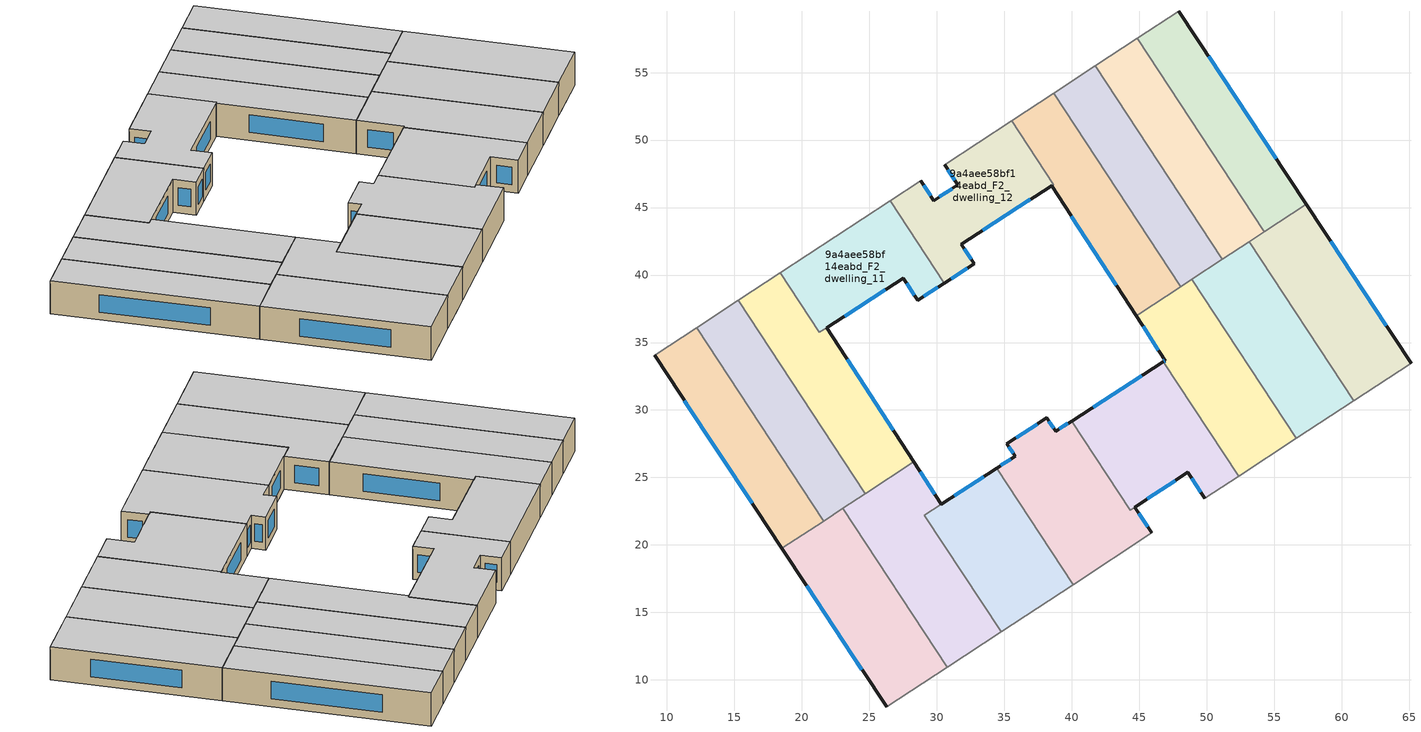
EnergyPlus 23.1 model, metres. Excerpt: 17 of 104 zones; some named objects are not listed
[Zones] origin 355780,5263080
9a4aee58bf14eabd_F2_dwelling_0
 floor to 9a4aee58bf14eabd_F1_dwelling_0 (EU_floor_Construction): 22.32,22.23 30.04,10.46 26.28,8 18.53,19.74 z6
 floor to 9a4aee58bf14eabd_F1_dwelling_1 (EU_floor_Construction): 23.04,22.7 30.77,10.94 30.04,10.46 22.32,22.23 z6
 wall outside (EU_wall_Construction): 18.53,19.74 26.28,8 z6:9
 wall to 9a4aee58bf14eabd_F2_dwelling_1 (EU_wall_Construction): 30.77,10.94 23.04,22.7 z6:9
 wall adiabatic (EU_wall_Construction): 26.28,8 30.77,10.94 z6:9
 wall to 9a4aee58bf14eabd_F2_dwelling_8 (EU_wall_Construction): 21.61,21.76 18.53,19.74 z6:9
 wall to 9a4aee58bf14eabd_F2_dwelling_9 (EU_wall_Construction): 23.04,22.7 21.61,21.76 z6:9
 window (EU_Window_Construction): 20.35,16.98 24.46,10.75 z6.7:8.3
 ceiling to 9a4aee58bf14eabd_F3_dwelling_0 (EU_floor_Construction): 30.77,10.94 23.04,22.7 18.53,19.74 26.28,8 z9
9a4aee58bf14eabd_F2_dwelling_1
 floor to 9a4aee58bf14eabd_F1_dwelling_1 (EU_floor_Construction): 26.1,24.71 33.82,12.94 30.77,10.94 23.04,22.7 z6
 floor to 9a4aee58bf14eabd_F1_dwelling_2 (EU_floor_Construction): 32.5,24.42 29.09,22.21 34.77,13.56 33.82,12.94 26.1,24.71 28.3,26.16 30.34,23.03 z6
 wall outside (EU_wall_Construction): 34.44,25.68 30.34,23.03 28.3,26.16 z6:9
 wall to 9a4aee58bf14eabd_F2_dwelling_2 (EU_wall_Construction): 34.77,13.56 29.09,22.21 34.44,25.68 z6:9
 wall adiabatic (EU_wall_Construction): 30.77,10.94 34.77,13.56 z6:9
 wall to 9a4aee58bf14eabd_F2_dwelling_10 (EU_wall_Construction): 28.3,26.16 24.71,23.8 z6:9
 wall to 9a4aee58bf14eabd_F2_dwelling_9 (EU_wall_Construction): 24.71,23.8 23.04,22.7 z6:9
 window (EU_Window_Construction): 29.86,23.76 28.78,25.42 / 33.48,25.06 31.3,23.65 z6.7:8.3
 ceiling to 9a4aee58bf14eabd_F3_dwelling_1 (EU_floor_Construction): 34.77,13.56 29.09,22.21 34.44,25.68 30.34,23.03 28.3,26.16 23.04,22.7 30.77,10.94 z9
9a4aee58bf14eabd_F2_dwelling_10
 floor to 9a4aee58bf14eabd_F1_dwelling_11 (EU_floor_Construction): 18.4,40.16 27.81,25.83 24.71,23.8 15.3,38.13 z6
 floor to 9a4aee58bf14eabd_F1_dwelling_12 (EU_floor_Construction): 21.84,36.09 28.3,26.16 27.81,25.83 21.3,35.75 z6
 wall outside (EU_wall_Construction): 28.3,26.16 21.84,36.09 z6:9
 wall to 9a4aee58bf14eabd_F2_dwelling_9 (EU_wall_Construction): 15.3,38.13 24.71,23.8 z6:9
 wall adiabatic (EU_wall_Construction): 18.4,40.16 15.3,38.13 z6:9
 wall to 9a4aee58bf14eabd_F2_dwelling_11 (EU_wall_Construction): 21.84,36.09 21.3,35.75 18.4,40.16 z6:9
 window (EU_Window_Construction): 26.79,28.49 23.36,33.76 z6.7:8.3
 ceiling to 9a4aee58bf14eabd_F3_dwelling_10 (EU_floor_Construction): 28.3,26.16 21.84,36.09 21.3,35.75 18.4,40.16 15.3,38.13 24.71,23.8 z9
9a4aee58bf14eabd_F2_dwelling_11
 floor to 9a4aee58bf14eabd_F1_dwelling_12 (EU_floor_Construction): 26.55,45.5 30.55,39.4 28.59,38.13 27.52,39.77 21.3,35.75 18.4,40.16 z6
 wall outside (EU_wall_Construction): 21.84,36.1 27.52,39.77 28.59,38.13 30.55,39.4 z6:9
 wall adiabatic (EU_wall_Construction): 26.55,45.5 18.4,40.16 z6:9
 wall to 9a4aee58bf14eabd_F2_dwelling_12 (EU_wall_Construction): 30.55,39.4 26.55,45.5 z6:9
 window (EU_Window_Construction): 29.05,38.43 30.09,39.1 / 27.77,39.38 28.34,38.51 / 23.18,36.96 26.19,38.91 z6.7:8.3
 ceiling to 9a4aee58bf14eabd_F3_dwelling_11 (EU_floor_Construction): 28.59,38.13 30.55,39.4 26.55,45.5 18.4,40.16 21.3,35.75 27.52,39.77 z9
9a4aee58bf14eabd_F2_dwelling_12
 floor to 9a4aee58bf14eabd_F1_dwelling_13 (EU_floor_Construction): 35.55,51.43 38.65,46.71 38.51,46.61 31.83,42.3 32.78,40.84 30.55,39.4 26.55,45.5 28.81,46.99 29.78,45.52 31.56,46.69 30.58,48.17 z6
 wall outside (EU_wall_Construction): 30.55,39.4 32.78,40.84 31.83,42.3 38.51,46.61 / 30.58,48.17 31.56,46.69 29.78,45.52 28.81,46.99 z6:9
 wall adiabatic (EU_wall_Construction): 28.81,46.99 26.55,45.5 / 35.55,51.43 30.58,48.17 z6:9
 wall to 9a4aee58bf14eabd_F2_dwelling_13 (EU_wall_Construction): 38.65,46.71 35.55,51.43 / 38.51,46.61 38.66,46.71 z6:9
 window (EU_Window_Construction): 31.08,39.74 32.25,40.5 / 29.55,45.86 29.04,46.64 / 31.14,46.41 30.2,45.79 / 30.81,47.82 31.33,47.03 / 33.39,43.31 36.94,45.6 / 32.55,41.18 32.05,41.96 z6.7:8.3
 ceiling to 9a4aee58bf14eabd_F3_dwelling_12 (EU_floor_Construction): 32.78,40.84 31.83,42.3 38.51,46.61 38.66,46.71 35.55,51.43 30.58,48.17 31.56,46.69 29.78,45.52 28.81,46.99 26.55,45.5 30.55,39.4 z9
9a4aee58bf14eabd_F2_dwelling_13
 floor to 9a4aee58bf14eabd_F1_dwelling_14 (EU_floor_Construction): 38.65,53.46 48.07,39.14 44.97,37.1 35.55,51.43 z6
 floor to 9a4aee58bf14eabd_F1_dwelling_13 (EU_floor_Construction): 38.65,46.71 44.97,37.1 44.78,36.98 38.51,46.62 z6
 wall outside (EU_wall_Construction): 38.51,46.61 44.78,36.98 z6:9
 wall adiabatic (EU_wall_Construction): 38.65,53.46 35.55,51.43 z6:9
 wall to 9a4aee58bf14eabd_F2_dwelling_14 (EU_wall_Construction): 48.07,39.14 38.65,53.46 z6:9
 wall to 9a4aee58bf14eabd_F2_dwelling_5 (EU_wall_Construction): 44.97,37.1 48.07,39.14 / 44.78,36.98 44.96,37.1 z6:9
 window (EU_Window_Construction): 39.98,44.35 43.31,39.24 z6.7:8.3
 ceiling to 9a4aee58bf14eabd_F3_dwelling_13 (EU_floor_Construction): 48.07,39.14 38.65,53.46 35.55,51.43 38.66,46.71 38.51,46.61 44.78,36.98 44.97,37.1 z9
9a4aee58bf14eabd_F2_dwelling_14
 floor to 9a4aee58bf14eabd_F1_dwelling_15 (EU_floor_Construction): 41.76,55.5 51.16,41.17 48.07,39.14 38.65,53.46 z6
 wall adiabatic (EU_wall_Construction): 41.76,55.5 38.65,53.46 z6:9
 wall to 9a4aee58bf14eabd_F2_dwelling_15 (EU_wall_Construction): 51.16,41.17 41.76,55.5 z6:9
 wall to 9a4aee58bf14eabd_F2_dwelling_6 (EU_wall_Construction): 48.91,39.69 51.16,41.17 z6:9
 wall to 9a4aee58bf14eabd_F2_dwelling_5 (EU_wall_Construction): 48.07,39.14 48.91,39.69 z6:9
 ceiling to 9a4aee58bf14eabd_F3_dwelling_14 (EU_floor_Construction): 51.16,41.17 41.76,55.5 38.65,53.46 48.07,39.14 z9
9a4aee58bf14eabd_F2_dwelling_15
 floor to 9a4aee58bf14eabd_F1_dwelling_16 (EU_floor_Construction): 44.86,57.53 54.27,43.21 51.16,41.17 41.76,55.5 z6
 wall adiabatic (EU_wall_Construction): 44.86,57.53 41.76,55.5 z6:9
 wall to 9a4aee58bf14eabd_F2_dwelling_16 (EU_wall_Construction): 54.27,43.21 44.86,57.53 z6:9
 wall to 9a4aee58bf14eabd_F2_dwelling_7 (EU_wall_Construction): 53.15,42.48 54.27,43.21 z6:9
 wall to 9a4aee58bf14eabd_F2_dwelling_6 (EU_wall_Construction): 51.17,41.17 53.15,42.48 z6:9
 ceiling to 9a4aee58bf14eabd_F3_dwelling_15 (EU_floor_Construction): 54.27,43.21 44.86,57.53 41.76,55.5 51.16,41.17 z9
9a4aee58bf14eabd_F2_dwelling_16
 floor to 9a4aee58bf14eabd_F1_dwelling_17 (EU_floor_Construction): 47.95,59.56 57.38,45.25 54.27,43.21 44.86,57.53 z6
 wall outside (EU_wall_Construction): 57.38,45.25 47.95,59.56 z6:9
 wall adiabatic (EU_wall_Construction): 47.95,59.56 44.86,57.53 z6:9
 wall to 9a4aee58bf14eabd_F2_dwelling_7 (EU_wall_Construction): 54.27,43.21 57.38,45.25 z6:9
 window (EU_Window_Construction): 55.16,48.61 50.16,56.2 z6.7:8.3
 ceiling to 9a4aee58bf14eabd_F3_dwelling_16 (EU_floor_Construction): 57.38,45.25 47.95,59.56 44.86,57.53 54.27,43.21 z9
9a4aee58bf14eabd_F2_dwelling_2
 floor to 9a4aee58bf14eabd_F1_dwelling_2 (EU_floor_Construction): 32.5,24.42 38.17,15.79 34.77,13.56 29.09,22.21 z6
 floor to 9a4aee58bf14eabd_F1_dwelling_3 (EU_floor_Construction): 34.44,25.68 40.1,17.06 38.17,15.79 32.5,24.42 z6
 wall adiabatic (EU_wall_Construction): 34.77,13.56 40.1,17.06 z6:9
 wall to 9a4aee58bf14eabd_F2_dwelling_3 (EU_wall_Construction): 40.1,17.06 34.44,25.68 z6:9
 ceiling to 9a4aee58bf14eabd_F3_dwelling_2 (EU_floor_Construction): 40.1,17.06 34.44,25.68 29.09,22.21 34.77,13.56 z9
9a4aee58bf14eabd_F2_dwelling_3
 floor to 9a4aee58bf14eabd_F1_dwelling_3 (EU_floor_Construction): 36.88,28.58 43.14,19.05 40.1,17.06 34.43,25.68 35.8,26.57 35.2,27.49 z6
 floor to 9a4aee58bf14eabd_F1_dwelling_4 (EU_floor_Construction): 40,29.18 44.34,22.57 44.69,22.8 45.95,20.89 43.14,19.05 36.88,28.58 38.16,29.41 38.81,28.42 z6
 wall outside (EU_wall_Construction): 40,29.18 38.81,28.42 38.16,29.41 35.2,27.49 35.8,26.57 34.44,25.68 / 45.95,20.89 44.69,22.8 z6:9
 wall adiabatic (EU_wall_Construction): 40.1,17.06 45.95,20.89 z6:9
 wall to 9a4aee58bf14eabd_F2_dwelling_4 (EU_wall_Construction): 44.69,22.8 44.34,22.57 40,29.18 z6:9
 window (EU_Window_Construction): 35.34,27.27 35.66,26.78 / 37.46,28.96 35.89,27.94 / 38.66,28.65 38.31,29.18 / 39.72,29 39.09,28.6 / 45.65,21.34 44.98,22.35 / 35.48,26.36 34.76,25.89 z6.7:8.3
 ceiling to 9a4aee58bf14eabd_F3_dwelling_3 (EU_floor_Construction): 45.95,20.89 44.69,22.8 44.34,22.57 40,29.18 38.81,28.42 38.16,29.41 35.2,27.49 35.8,26.57 34.43,25.68 40.1,17.06 z9
9a4aee58bf14eabd_F2_dwelling_4
 floor to 9a4aee58bf14eabd_F1_dwelling_4 (EU_floor_Construction): 43.29,31.3 47.61,24.72 44.69,22.8 44.34,22.57 40,29.18 z6
 floor to 9a4aee58bf14eabd_F1_dwelling_5 (EU_floor_Construction): 46.8,33.57 52.36,25.1 49.86,23.46 48.6,25.37 47.61,24.72 43.29,31.3 z6
 wall outside (EU_wall_Construction): 46.8,33.57 40,29.18 / 44.69,22.8 48.6,25.37 49.86,23.46 z6:9
 wall to 9a4aee58bf14eabd_F2_dwelling_5 (EU_wall_Construction): 52.36,25.1 46.8,33.57 z6:9
 wall adiabatic (EU_wall_Construction): 49.86,23.46 52.36,25.1 z6:9
 window (EU_Window_Construction): 45.2,32.54 41.6,30.21 / 48.9,24.92 49.56,23.91 / 45.61,23.41 47.68,24.77 z6.7:8.3
 ceiling to 9a4aee58bf14eabd_F3_dwelling_4 (EU_floor_Construction): 52.36,25.1 46.8,33.57 40,29.18 44.34,22.57 48.6,25.37 49.86,23.46 z9
9a4aee58bf14eabd_F2_dwelling_5
 floor to 9a4aee58bf14eabd_F1_dwelling_5 (EU_floor_Construction): 46.08,37.83 53.82,26.06 52.36,25.1 46.8,33.57 46.94,33.66 44.78,36.98 z6
 floor to 9a4aee58bf14eabd_F1_dwelling_6 (EU_floor_Construction): 48.91,39.69 56.65,27.91 53.82,26.06 46.08,37.83 z6
 wall outside (EU_wall_Construction): 44.78,36.98 46.94,33.66 46.8,33.57 z6:9
 wall to 9a4aee58bf14eabd_F2_dwelling_6 (EU_wall_Construction): 56.65,27.91 48.91,39.69 z6:9
 wall adiabatic (EU_wall_Construction): 52.36,25.1 56.65,27.91 z6:9
 window (EU_Window_Construction): 45.29,36.2 46.43,34.44 / 46.91,33.64 46.83,33.59 z6.7:8.3
 ceiling to 9a4aee58bf14eabd_F3_dwelling_5 (EU_floor_Construction): 56.65,27.91 48.91,39.69 44.78,36.98 46.94,33.66 46.8,33.57 52.36,25.1 z9
9a4aee58bf14eabd_F2_dwelling_6
 floor to 9a4aee58bf14eabd_F1_dwelling_6 (EU_floor_Construction): 49.85,40.31 57.59,28.53 56.65,27.91 48.91,39.69 z6
 floor to 9a4aee58bf14eabd_F1_dwelling_7 (EU_floor_Construction): 53.15,42.48 60.89,30.69 57.59,28.53 49.85,40.31 z6
 wall to 9a4aee58bf14eabd_F2_dwelling_7 (EU_wall_Construction): 60.89,30.69 53.15,42.48 z6:9
 wall adiabatic (EU_wall_Construction): 56.65,27.91 60.89,30.69 z6:9
 ceiling to 9a4aee58bf14eabd_F3_dwelling_6 (EU_floor_Construction): 60.89,30.69 53.15,42.48 48.91,39.69 56.65,27.91 z9
9a4aee58bf14eabd_F2_dwelling_7
 floor to 9a4aee58bf14eabd_F1_dwelling_7 (EU_floor_Construction): 53.62,42.79 61.36,31 60.89,30.69 53.15,42.48 z6
 floor to 9a4aee58bf14eabd_F1_dwelling_8 (EU_floor_Construction): 57.38,45.25 65.15,33.48 61.36,31 53.62,42.79 z6
 wall outside (EU_wall_Construction): 65.15,33.48 57.38,45.25 z6:9
 wall adiabatic (EU_wall_Construction): 60.89,30.69 65.15,33.48 z6:9
 window (EU_Window_Construction): 63.32,36.25 59.2,42.49 z6.7:8.3
 ceiling to 9a4aee58bf14eabd_F3_dwelling_7 (EU_floor_Construction): 65.15,33.48 57.38,45.25 53.15,42.48 60.89,30.69 z9
9a4aee58bf14eabd_F2_dwelling_8
 floor to 9a4aee58bf14eabd_F1_dwelling_9 (EU_floor_Construction): 12.2,36.09 21.61,21.76 18.53,19.74 9.09,34.05 z6
 wall outside (EU_wall_Construction): 9.09,34.05 18.53,19.74 z6:9
 wall to 9a4aee58bf14eabd_F2_dwelling_9 (EU_wall_Construction): 21.61,21.76 12.2,36.09 z6:9
 wall adiabatic (EU_wall_Construction): 12.2,36.09 9.09,34.05 z6:9
 window (EU_Window_Construction): 11.3,30.69 16.31,23.1 z6.7:8.3
 ceiling to 9a4aee58bf14eabd_F3_dwelling_8 (EU_floor_Construction): 21.61,21.76 12.2,36.09 9.09,34.05 18.53,19.74 z9
9a4aee58bf14eabd_F2_dwelling_9
 floor to 9a4aee58bf14eabd_F1_dwelling_10 (EU_floor_Construction): 15.3,38.13 24.71,23.8 21.61,21.76 12.2,36.09 z6
 wall adiabatic (EU_wall_Construction): 15.3,38.13 12.2,36.09 z6:9
 ceiling to 9a4aee58bf14eabd_F3_dwelling_9 (EU_floor_Construction): 24.71,23.8 15.3,38.13 12.2,36.09 21.61,21.76 z9
[Building]
EU S2 Campaign: North Axis=0; Terrain=City; Solar Distribution=FullExterior
[Site:Location]
Budapest.Ferenc.Liszt.Intl.AP: Latitude=47.437; Longitude=19.256; Time Zone=1; Elevation=185
[SizingPeriod:WeatherFileDays]
AnnualSizingPeriod: Begin Month=1; Begin Day of Month=1; End Month=12; End Day of Month=31; Day of Week for Start Day=Monday; Use Weather File Daylight Saving Period=No; Use Weather File Rain and Snow Indicators=No
[MATERIAL]
EU_InternalMass_Material: Roughness=MediumRough; Thickness=0.1; Conductivity=1; Density=1800; Specific Heat=900; Thermal Absorptance=0.9; Solar Absorptance=0.7; Visible Absorptance=0.7
[MATERIAL:NOMASS] Roughness=MediumRough; Thermal Absorptance=0.9; Solar Absorptance=0.7; Visible Absorptance=0.7
Name | Thermal Resistance
EU_wall_NoMass | 0.832559
EU_floor_NoMass | 0.872794
[WINDOWMATERIAL:SIMPLEGLAZINGSYSTEM]
EU_Window_SimpleGlazing: UFactor=2.79869; Solar Heat Gain Coefficient=0.75; Visible Transmittance=0.75
[CONSTRUCTION]
EU_wall_Construction: EU_wall_NoMass
EU_floor_Construction: EU_floor_NoMass
EU_Window_Construction: EU_Window_SimpleGlazing
EU_InternalMass_Construction: EU_InternalMass_Material
[ZONE] Type=1; Multiplier=1; Ceiling Height=autocalculate; Floor Area=autocalculate; Part of Total Floor Area=Yes
Name | Volume
9a4aee58bf14eabd_F2_dwelling_0 | 227.247
9a4aee58bf14eabd_F2_dwelling_1 | 218.801
9a4aee58bf14eabd_F2_dwelling_10 | 212.561
9a4aee58bf14eabd_F2_dwelling_11 | 168.898
9a4aee58bf14eabd_F2_dwelling_12 | 183.892
9a4aee58bf14eabd_F2_dwelling_13 | 197.55
9a4aee58bf14eabd_F2_dwelling_14 | 190.714
9a4aee58bf14eabd_F2_dwelling_15 | 190.707
9a4aee58bf14eabd_F2_dwelling_16 | 190.731
9a4aee58bf14eabd_F2_dwelling_2 | 197.607
9a4aee58bf14eabd_F2_dwelling_3 | 217.381
9a4aee58bf14eabd_F2_dwelling_4 | 211.727
9a4aee58bf14eabd_F2_dwelling_5 | 214.579
9a4aee58bf14eabd_F2_dwelling_6 | 214.537
9a4aee58bf14eabd_F2_dwelling_7 | 214.594
9a4aee58bf14eabd_F2_dwelling_8 | 190.721
9a4aee58bf14eabd_F2_dwelling_9 | 190.744
[INTERNALMASS] Construction=EU_InternalMass_Construction
Name | Zone or ZoneList | Surface Area
9a4aee58bf14eabd_F2_dwelling_0_EU_InternalMass | 9a4aee58bf14eabd_F2_dwelling_0 | 75.7475
9a4aee58bf14eabd_F2_dwelling_1_EU_InternalMass | 9a4aee58bf14eabd_F2_dwelling_1 | 72.9458
9a4aee58bf14eabd_F2_dwelling_2_EU_InternalMass | 9a4aee58bf14eabd_F2_dwelling_2 | 65.8761
9a4aee58bf14eabd_F2_dwelling_3_EU_InternalMass | 9a4aee58bf14eabd_F2_dwelling_3 | 72.4599
9a4aee58bf14eabd_F2_dwelling_4_EU_InternalMass | 9a4aee58bf14eabd_F2_dwelling_4 | 70.5769
9a4aee58bf14eabd_F2_dwelling_5_EU_InternalMass | 9a4aee58bf14eabd_F2_dwelling_5 | 71.5262
9a4aee58bf14eabd_F2_dwelling_6_EU_InternalMass | 9a4aee58bf14eabd_F2_dwelling_6 | 71.5124
9a4aee58bf14eabd_F2_dwelling_7_EU_InternalMass | 9a4aee58bf14eabd_F2_dwelling_7 | 71.5313
9a4aee58bf14eabd_F2_dwelling_8_EU_InternalMass | 9a4aee58bf14eabd_F2_dwelling_8 | 63.5737
9a4aee58bf14eabd_F2_dwelling_9_EU_InternalMass | 9a4aee58bf14eabd_F2_dwelling_9 | 63.5814
9a4aee58bf14eabd_F2_dwelling_10_EU_InternalMass | 9a4aee58bf14eabd_F2_dwelling_10 | 70.8535
9a4aee58bf14eabd_F2_dwelling_11_EU_InternalMass | 9a4aee58bf14eabd_F2_dwelling_11 | 56.3
9a4aee58bf14eabd_F2_dwelling_12_EU_InternalMass | 9a4aee58bf14eabd_F2_dwelling_12 | 61.2978
9a4aee58bf14eabd_F2_dwelling_13_EU_InternalMass | 9a4aee58bf14eabd_F2_dwelling_13 | 65.8502
9a4aee58bf14eabd_F2_dwelling_14_EU_InternalMass | 9a4aee58bf14eabd_F2_dwelling_14 | 63.5712
9a4aee58bf14eabd_F2_dwelling_15_EU_InternalMass | 9a4aee58bf14eabd_F2_dwelling_15 | 63.5691
9a4aee58bf14eabd_F2_dwelling_16_EU_InternalMass | 9a4aee58bf14eabd_F2_dwelling_16 | 63.577
[OTHEREQUIPMENT] Fuel Type=Electricity; Design Level Calculation Method=Watts/Area; Power per Zone Floor Area=1; Fraction Latent=0; Fraction Radiant=0; Fraction Lost=0; Carbon Dioxide Generation Rate=0; EndUse Subcategory=EU_Step8_InternalGains
Name | Zone or ZoneList or Space or SpaceList | Schedule
EU_Step8_InternalGain_9a4aee58bf14eabd_F2_dwelling_0_f000 | 9a4aee58bf14eabd_F2_dwelling_0 | EU_Step8_GainSchedule_9a4aee58bf14eabd_F2_dwelling_0_f000
EU_Step8_InternalGain_9a4aee58bf14eabd_F2_dwelling_1_f000 | 9a4aee58bf14eabd_F2_dwelling_1 | EU_Step8_GainSchedule_9a4aee58bf14eabd_F2_dwelling_1_f000
EU_Step8_InternalGain_9a4aee58bf14eabd_F2_dwelling_2_f000 | 9a4aee58bf14eabd_F2_dwelling_2 | EU_Step8_GainSchedule_9a4aee58bf14eabd_F2_dwelling_2_f000
EU_Step8_InternalGain_9a4aee58bf14eabd_F2_dwelling_3_f000 | 9a4aee58bf14eabd_F2_dwelling_3 | EU_Step8_GainSchedule_9a4aee58bf14eabd_F2_dwelling_3_f000
EU_Step8_InternalGain_9a4aee58bf14eabd_F2_dwelling_4_f000 | 9a4aee58bf14eabd_F2_dwelling_4 | EU_Step8_GainSchedule_9a4aee58bf14eabd_F2_dwelling_4_f000
EU_Step8_InternalGain_9a4aee58bf14eabd_F2_dwelling_5_f000 | 9a4aee58bf14eabd_F2_dwelling_5 | EU_Step8_GainSchedule_9a4aee58bf14eabd_F2_dwelling_5_f000
EU_Step8_InternalGain_9a4aee58bf14eabd_F2_dwelling_6_f000 | 9a4aee58bf14eabd_F2_dwelling_6 | EU_Step8_GainSchedule_9a4aee58bf14eabd_F2_dwelling_6_f000
EU_Step8_InternalGain_9a4aee58bf14eabd_F2_dwelling_7_f000 | 9a4aee58bf14eabd_F2_dwelling_7 | EU_Step8_GainSchedule_9a4aee58bf14eabd_F2_dwelling_7_f000
EU_Step8_InternalGain_9a4aee58bf14eabd_F2_dwelling_8_f000 | 9a4aee58bf14eabd_F2_dwelling_8 | EU_Step8_GainSchedule_9a4aee58bf14eabd_F2_dwelling_8_f000
EU_Step8_InternalGain_9a4aee58bf14eabd_F2_dwelling_9_f000 | 9a4aee58bf14eabd_F2_dwelling_9 | EU_Step8_GainSchedule_9a4aee58bf14eabd_F2_dwelling_9_f000
EU_Step8_InternalGain_9a4aee58bf14eabd_F2_dwelling_10_f000 | 9a4aee58bf14eabd_F2_dwelling_10 | EU_Step8_GainSchedule_9a4aee58bf14eabd_F2_dwelling_10_f000
EU_Step8_InternalGain_9a4aee58bf14eabd_F2_dwelling_11_f000 | 9a4aee58bf14eabd_F2_dwelling_11 | EU_Step8_GainSchedule_9a4aee58bf14eabd_F2_dwelling_11_f000
EU_Step8_InternalGain_9a4aee58bf14eabd_F2_dwelling_12_f000 | 9a4aee58bf14eabd_F2_dwelling_12 | EU_Step8_GainSchedule_9a4aee58bf14eabd_F2_dwelling_12_f000
EU_Step8_InternalGain_9a4aee58bf14eabd_F2_dwelling_13_f000 | 9a4aee58bf14eabd_F2_dwelling_13 | EU_Step8_GainSchedule_9a4aee58bf14eabd_F2_dwelling_13_f000
EU_Step8_InternalGain_9a4aee58bf14eabd_F2_dwelling_14_f000 | 9a4aee58bf14eabd_F2_dwelling_14 | EU_Step8_GainSchedule_9a4aee58bf14eabd_F2_dwelling_14_f000
EU_Step8_InternalGain_9a4aee58bf14eabd_F2_dwelling_15_f000 | 9a4aee58bf14eabd_F2_dwelling_15 | EU_Step8_GainSchedule_9a4aee58bf14eabd_F2_dwelling_15_f000
EU_Step8_InternalGain_9a4aee58bf14eabd_F2_dwelling_16_f000 | 9a4aee58bf14eabd_F2_dwelling_16 | EU_Step8_GainSchedule_9a4aee58bf14eabd_F2_dwelling_16_f000
[ZONEVENTILATION:DESIGNFLOWRATE] Schedule=EU_AlwaysOn; Design Flow Rate Calculation Method=AirChanges/Hour; Air Changes per Hour=0.475469; Ventilation Type=Natural; Fan Pressure Rise=0; Fan Total Efficiency=1; Constant Term Coefficient=1; Temperature Term Coefficient=0; Velocity Term Coefficient=0; Velocity Squared Term Coefficient=0; Minimum Indoor Temperature=-100; Maximum Indoor Temperature=100; Delta Temperature=-100; Minimum Outdoor Temperature=-100; Maximum Outdoor Temperature=100; Maximum Wind Speed=40
Name | Zone or ZoneList or Space or SpaceList
EU_ConstantAir_9a4aee58bf14eabd_F2_dwelling_0 | 9a4aee58bf14eabd_F2_dwelling_0
EU_ConstantAir_9a4aee58bf14eabd_F2_dwelling_1 | 9a4aee58bf14eabd_F2_dwelling_1
EU_ConstantAir_9a4aee58bf14eabd_F2_dwelling_2 | 9a4aee58bf14eabd_F2_dwelling_2
EU_ConstantAir_9a4aee58bf14eabd_F2_dwelling_3 | 9a4aee58bf14eabd_F2_dwelling_3
EU_ConstantAir_9a4aee58bf14eabd_F2_dwelling_4 | 9a4aee58bf14eabd_F2_dwelling_4
EU_ConstantAir_9a4aee58bf14eabd_F2_dwelling_5 | 9a4aee58bf14eabd_F2_dwelling_5
EU_ConstantAir_9a4aee58bf14eabd_F2_dwelling_6 | 9a4aee58bf14eabd_F2_dwelling_6
EU_ConstantAir_9a4aee58bf14eabd_F2_dwelling_7 | 9a4aee58bf14eabd_F2_dwelling_7
EU_ConstantAir_9a4aee58bf14eabd_F2_dwelling_8 | 9a4aee58bf14eabd_F2_dwelling_8
EU_ConstantAir_9a4aee58bf14eabd_F2_dwelling_9 | 9a4aee58bf14eabd_F2_dwelling_9
EU_ConstantAir_9a4aee58bf14eabd_F2_dwelling_10 | 9a4aee58bf14eabd_F2_dwelling_10
EU_ConstantAir_9a4aee58bf14eabd_F2_dwelling_11 | 9a4aee58bf14eabd_F2_dwelling_11
EU_ConstantAir_9a4aee58bf14eabd_F2_dwelling_12 | 9a4aee58bf14eabd_F2_dwelling_12
EU_ConstantAir_9a4aee58bf14eabd_F2_dwelling_13 | 9a4aee58bf14eabd_F2_dwelling_13
EU_ConstantAir_9a4aee58bf14eabd_F2_dwelling_14 | 9a4aee58bf14eabd_F2_dwelling_14
EU_ConstantAir_9a4aee58bf14eabd_F2_dwelling_15 | 9a4aee58bf14eabd_F2_dwelling_15
EU_ConstantAir_9a4aee58bf14eabd_F2_dwelling_16 | 9a4aee58bf14eabd_F2_dwelling_16
[HVACTEMPLATE:ZONE:IDEALLOADSAIRSYSTEM] System Availability Schedule=EU_AlwaysOn; Maximum Heating Supply Air Temperature=50; Minimum Cooling Supply Air Temperature=13; Maximum Heating Supply Air Humidity Ratio=0.0156; Minimum Cooling Supply Air Humidity Ratio=0.0077; Heating Limit=NoLimit; Cooling Limit=NoLimit; Heating Availability Schedule=EU_AlwaysOn; Cooling Availability Schedule=EU_CoolingOff; Dehumidification Control Type=ConstantSensibleHeatRatio; Cooling Sensible Heat Ratio=0.7; Dehumidification Setpoint=60; Humidification Control Type=None; Humidification Setpoint=30; Outdoor Air Method=None; Outdoor Air Flow Rate per Person=0.00944; Outdoor Air Flow Rate per Zone Floor Area=0; Outdoor Air Flow Rate per Zone=0; Demand Controlled Ventilation Type=None; Outdoor Air Economizer Type=NoEconomizer; Heat Recovery Type=None; Sensible Heat Recovery Effectiveness=0.7; Latent Heat Recovery Effectiveness=0.65
Name | Template Thermostat
9a4aee58bf14eabd_F2_dwelling_0 | EU_HeatOnly_9a4aee58bf14eabd_F2_dwelling_0
9a4aee58bf14eabd_F2_dwelling_1 | EU_HeatOnly_9a4aee58bf14eabd_F2_dwelling_1
9a4aee58bf14eabd_F2_dwelling_2 | EU_HeatOnly_9a4aee58bf14eabd_F2_dwelling_2
9a4aee58bf14eabd_F2_dwelling_3 | EU_HeatOnly_9a4aee58bf14eabd_F2_dwelling_3
9a4aee58bf14eabd_F2_dwelling_4 | EU_HeatOnly_9a4aee58bf14eabd_F2_dwelling_4
9a4aee58bf14eabd_F2_dwelling_5 | EU_HeatOnly_9a4aee58bf14eabd_F2_dwelling_5
9a4aee58bf14eabd_F2_dwelling_6 | EU_HeatOnly_9a4aee58bf14eabd_F2_dwelling_6
9a4aee58bf14eabd_F2_dwelling_7 | EU_HeatOnly_9a4aee58bf14eabd_F2_dwelling_7
9a4aee58bf14eabd_F2_dwelling_8 | EU_HeatOnly_9a4aee58bf14eabd_F2_dwelling_8
9a4aee58bf14eabd_F2_dwelling_9 | EU_HeatOnly_9a4aee58bf14eabd_F2_dwelling_9
9a4aee58bf14eabd_F2_dwelling_10 | EU_HeatOnly_9a4aee58bf14eabd_F2_dwelling_10
9a4aee58bf14eabd_F2_dwelling_11 | EU_HeatOnly_9a4aee58bf14eabd_F2_dwelling_11
9a4aee58bf14eabd_F2_dwelling_12 | EU_HeatOnly_9a4aee58bf14eabd_F2_dwelling_12
9a4aee58bf14eabd_F2_dwelling_13 | EU_HeatOnly_9a4aee58bf14eabd_F2_dwelling_13
9a4aee58bf14eabd_F2_dwelling_14 | EU_HeatOnly_9a4aee58bf14eabd_F2_dwelling_14
9a4aee58bf14eabd_F2_dwelling_15 | EU_HeatOnly_9a4aee58bf14eabd_F2_dwelling_15
9a4aee58bf14eabd_F2_dwelling_16 | EU_HeatOnly_9a4aee58bf14eabd_F2_dwelling_16
[SIZING:ZONE] Zone Cooling Design Supply Air Temperature Input Method=SupplyAirTemperature; Zone Cooling Design Supply Air Temperature=13; Zone Heating Design Supply Air Temperature Input Method=SupplyAirTemperature; Zone Heating Design Supply Air Temperature=50; Zone Cooling Design Supply Air Humidity Ratio=0.008; Zone Heating Design Supply Air Humidity Ratio=0.008; Cooling Design Air Flow Method=DesignDay; Cooling Design Air Flow Rate=0; Cooling Minimum Air Flow per Zone Floor Area=0.000762; Cooling Minimum Air Flow=0; Cooling Minimum Air Flow Fraction=0.2; Heating Design Air Flow Method=DesignDay; Heating Design Air Flow Rate=0; Heating Maximum Air Flow per Zone Floor Area=0.002032; Heating Maximum Air Flow=0.141576; Heating Maximum Air Flow Fraction=0.3; Account for Dedicated Outdoor Air System=No; Dedicated Outdoor Air System Control Strategy=NeutralSupplyAir; Dedicated Outdoor Air Low Setpoint Temperature for Design=autosize; Dedicated Outdoor Air High Setpoint Temperature for Design=autosize; Zone Load Sizing Method=Sensible Load Only No Latent Load; Zone Latent Cooling Design Supply Air Humidity Ratio Input Method=HumidityRatioDifference; Zone Cooling Design Supply Air Humidity Ratio Difference=0.005; Zone Latent Heating Design Supply Air Humidity Ratio Input Method=HumidityRatioDifference; Zone Humidification Design Supply Air Humidity Ratio Difference=0.005
9a4aee58bf14eabd_F2_dwelling_0; 9a4aee58bf14eabd_F2_dwelling_1; 9a4aee58bf14eabd_F2_dwelling_2; 9a4aee58bf14eabd_F2_dwelling_3; 9a4aee58bf14eabd_F2_dwelling_4; 9a4aee58bf14eabd_F2_dwelling_5; 9a4aee58bf14eabd_F2_dwelling_6; 9a4aee58bf14eabd_F2_dwelling_7; 9a4aee58bf14eabd_F2_dwelling_8; 9a4aee58bf14eabd_F2_dwelling_9; 9a4aee58bf14eabd_F2_dwelling_10; 9a4aee58bf14eabd_F2_dwelling_11; 9a4aee58bf14eabd_F2_dwelling_12; 9a4aee58bf14eabd_F2_dwelling_13; 9a4aee58bf14eabd_F2_dwelling_14; 9a4aee58bf14eabd_F2_dwelling_15; 9a4aee58bf14eabd_F2_dwelling_16
[SCHEDULE:CONSTANT]
Name | Hourly Value
EU_AlwaysOn | 1
EU_CoolingOff | 0
[SCHEDULE:FILE] Column Number=1; Rows to Skip at Top=0; Number of Hours of Data=8760; Column Separator=Comma; Interpolate to Timestep=No; Minutes per Item=60; Adjust Schedule for Daylight Savings=Yes
Name | File
EU_Step8_GainSchedule_9a4aee58bf14eabd_F2_dwelling_0_f000 | ../../schedules/9a4aee58bf14eabd/9a4aee58bf14eabd_F2_dwelling_0_f000_gain.csv
EU_Step8_GainSchedule_9a4aee58bf14eabd_F2_dwelling_1_f000 | ../../schedules/9a4aee58bf14eabd/9a4aee58bf14eabd_F2_dwelling_1_f000_gain.csv
EU_Step8_GainSchedule_9a4aee58bf14eabd_F2_dwelling_2_f000 | ../../schedules/9a4aee58bf14eabd/9a4aee58bf14eabd_F2_dwelling_2_f000_gain.csv
EU_Step8_GainSchedule_9a4aee58bf14eabd_F2_dwelling_3_f000 | ../../schedules/9a4aee58bf14eabd/9a4aee58bf14eabd_F2_dwelling_3_f000_gain.csv
EU_Step8_GainSchedule_9a4aee58bf14eabd_F2_dwelling_4_f000 | ../../schedules/9a4aee58bf14eabd/9a4aee58bf14eabd_F2_dwelling_4_f000_gain.csv
EU_Step8_GainSchedule_9a4aee58bf14eabd_F2_dwelling_5_f000 | ../../schedules/9a4aee58bf14eabd/9a4aee58bf14eabd_F2_dwelling_5_f000_gain.csv
EU_Step8_GainSchedule_9a4aee58bf14eabd_F2_dwelling_6_f000 | ../../schedules/9a4aee58bf14eabd/9a4aee58bf14eabd_F2_dwelling_6_f000_gain.csv
EU_Step8_GainSchedule_9a4aee58bf14eabd_F2_dwelling_7_f000 | ../../schedules/9a4aee58bf14eabd/9a4aee58bf14eabd_F2_dwelling_7_f000_gain.csv
EU_Step8_GainSchedule_9a4aee58bf14eabd_F2_dwelling_8_f000 | ../../schedules/9a4aee58bf14eabd/9a4aee58bf14eabd_F2_dwelling_8_f000_gain.csv
EU_Step8_GainSchedule_9a4aee58bf14eabd_F2_dwelling_9_f000 | ../../schedules/9a4aee58bf14eabd/9a4aee58bf14eabd_F2_dwelling_9_f000_gain.csv
EU_Step8_GainSchedule_9a4aee58bf14eabd_F2_dwelling_10_f000 | ../../schedules/9a4aee58bf14eabd/9a4aee58bf14eabd_F2_dwelling_10_f000_gain.csv
EU_Step8_GainSchedule_9a4aee58bf14eabd_F2_dwelling_11_f000 | ../../schedules/9a4aee58bf14eabd/9a4aee58bf14eabd_F2_dwelling_11_f000_gain.csv
EU_Step8_GainSchedule_9a4aee58bf14eabd_F2_dwelling_12_f000 | ../../schedules/9a4aee58bf14eabd/9a4aee58bf14eabd_F2_dwelling_12_f000_gain.csv
EU_Step8_GainSchedule_9a4aee58bf14eabd_F2_dwelling_13_f000 | ../../schedules/9a4aee58bf14eabd/9a4aee58bf14eabd_F2_dwelling_13_f000_gain.csv
EU_Step8_GainSchedule_9a4aee58bf14eabd_F2_dwelling_14_f000 | ../../schedules/9a4aee58bf14eabd/9a4aee58bf14eabd_F2_dwelling_14_f000_gain.csv
EU_Step8_GainSchedule_9a4aee58bf14eabd_F2_dwelling_15_f000 | ../../schedules/9a4aee58bf14eabd/9a4aee58bf14eabd_F2_dwelling_15_f000_gain.csv
EU_Step8_GainSchedule_9a4aee58bf14eabd_F2_dwelling_16_f000 | ../../schedules/9a4aee58bf14eabd/9a4aee58bf14eabd_F2_dwelling_16_f000_gain.csv
